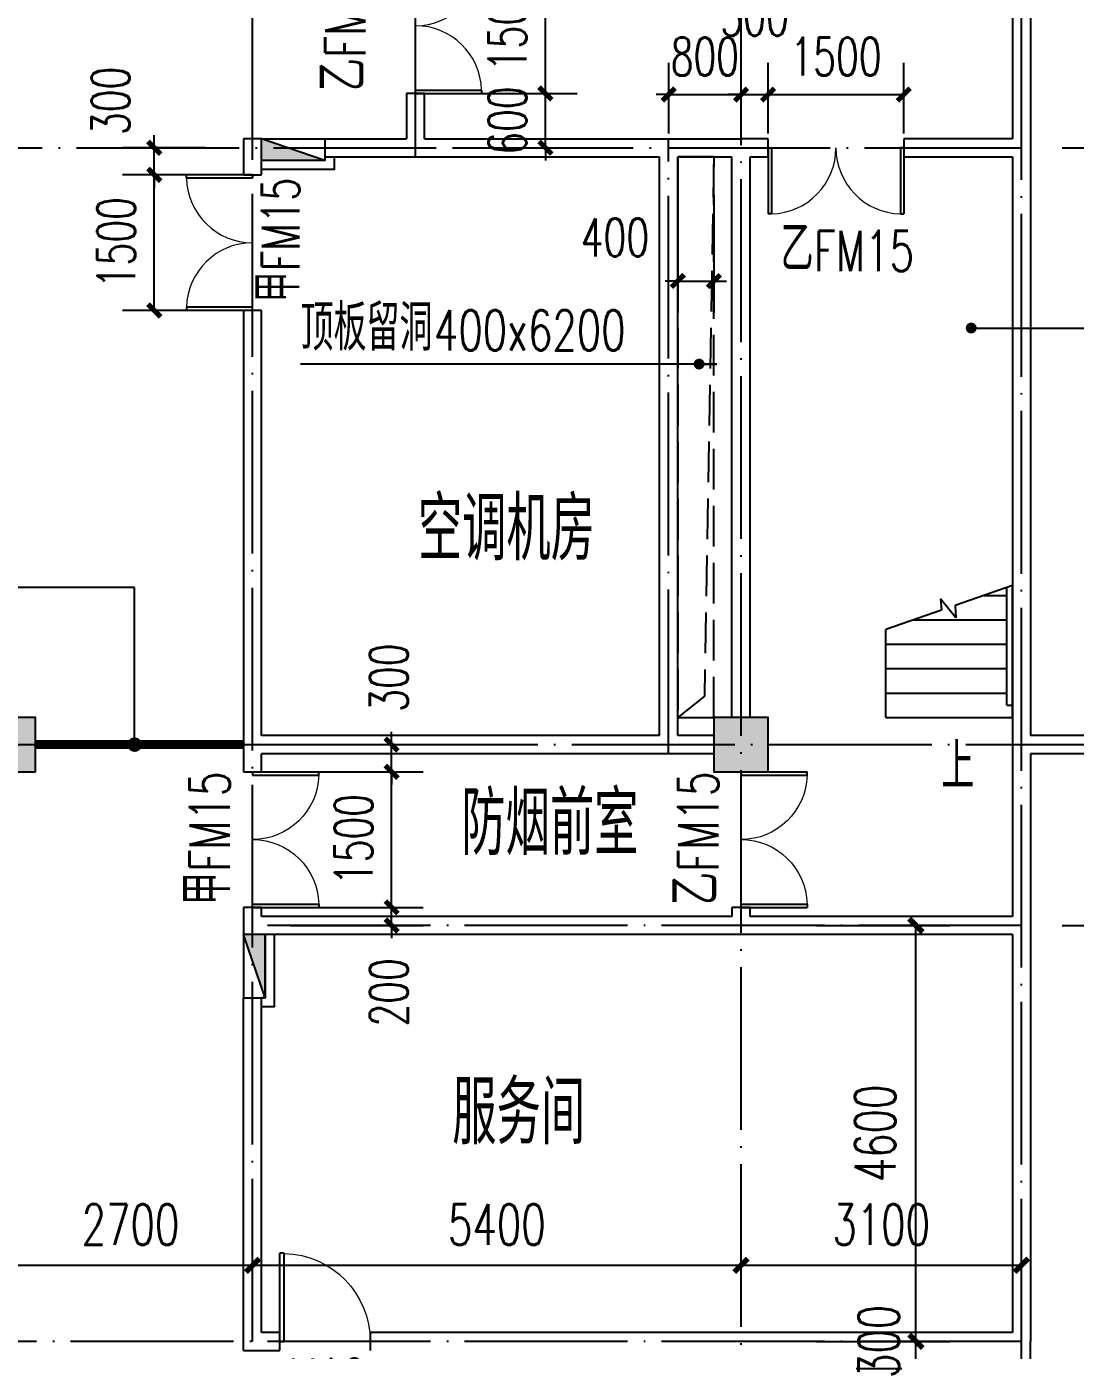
# Model space of a CAD drawing. Extents: x 246015 to 608740, y -108003 to 88400.
# Drawn here: x 446454 to 458052, y -18161 to -3520 of the extents above; entities that cross this region are included whole.
import ezdxf

# ---------------------------------------------------------------- set-up
doc = ezdxf.new("R2010")
doc.units = 0
doc.header["$LTSCALE"] = 3000
doc.header["$MEASUREMENT"] = 0
doc.header["$PDMODE"] = 1
doc.linetypes.add('DASH', pattern=[0.35, 0.25, -0.1])
doc.linetypes.add('DOTE', pattern=[2.42, 2, -0.2, 0.02, -0.2])
doc.layers.get('0').update_dxf_attribs({"linetype": 'CONTINUOUS'})
doc.layers.get('DEFPOINTS').update_dxf_attribs({"linetype": 'CONTINUOUS'})
for name, color, linetype in [('column', 9, 'CONTINUOUS'), ('DIM_LEAD', 3, 'CONTINUOUS'), ('DIM_SYMB', 3, 'CONTINUOUS'), ('dote', 1, 'DOTE'), ('PUB_DIM', 3, 'CONTINUOUS'), ('PUB_HATCH', 8, 'CONTINUOUS'), ('PUB_TEXT', 7, 'CONTINUOUS'), ('stair', 2, 'CONTINUOUS'), ('WALL', 9, 'CONTINUOUS'), ('WALL-1', 31, 'CONTINUOUS'), ('WINDOW', 4, 'CONTINUOUS'), ('WINDOW_TEXT', 7, 'CONTINUOUS'), ('楼板洞口', 4, 'CONTINUOUS'), ('消火栓', 6, 'CONTINUOUS'), ('防火卷帘', 4, 'DASH')]:
    doc.layers.add(name, color=color, linetype=linetype)
doc.styles.add('_TCH_DIM', font='SIMPLEX', dxfattribs={"bigfont": 'GBCBIG'})
doc.styles.add('_TCH_WINDOW', font='SIMPLEX', dxfattribs={"bigfont": 'GBCBIG'})
doc.styles.add('DIM_FONT', font='simplex.shx', dxfattribs={"width": 0.7, "bigfont": 'hztxt.shx'})
doc.dimstyles.new('DIMN140', dxfattribs={"dimscale": 1.4, "dimtxt": 300, "dimasz": 100, "dimexe": 250, "dimexo": 300, "dimgap": 150, "dimtad": 1, "dimdec": 0, "dimzin": 0, "dimdsep": 46, "dimtxsty": 'DIM_FONT', "dimblk": 'ARCHTICK', "dimcen": 0.09, "dimclrt": 7, "dimazin": 2, "dimtfac": 1, "dimtdec": 0, "dimtix": 1, "dimtmove": 2, "dimatfit": 3, "dimfxl": 0, "dimtolj": 1, "dimtzin": 0, "dimarcsym": 0})
doc.dimstyles.new('DIMN150', dxfattribs={"dimscale": 1.5, "dimtxt": 300, "dimasz": 100, "dimexe": 250, "dimexo": 300, "dimgap": 150, "dimtad": 1, "dimdec": 0, "dimzin": 0, "dimdsep": 46, "dimtxsty": 'DIM_FONT', "dimblk": 'ARCHTICK', "dimcen": 0.09, "dimclrt": 7, "dimazin": 2, "dimtfac": 1, "dimtdec": 0, "dimtix": 1, "dimtmove": 2, "dimatfit": 3, "dimfxl": 0, "dimtolj": 1, "dimtzin": 0, "dimarcsym": 0})

# ---------------------------------------------------------------- blocks, each defined once
blk = doc.blocks.new('_ARCHTICK')
at = {"color": 0, "linetype": 'ByBlock', "const_width": 0.4}
blk.add_lwpolyline([(-0.5, -0.5), (0.5, 0.5)], dxfattribs=at)
blk = doc.blocks.new('*D390')
at = {"layer": 'DEFPOINTS', "color": 0}
for p in [(453654, -4961), (454054, -4961), (454054, -6335)]:
    blk.add_point(p, dxfattribs=at)
at = {"layer": 'PUB_DIM', "color": 0, "lineweight": -2}
for p, q in [((453654, -5381), (453654, -6685)), ((454054, -5381), (454054, -6685)), ((453654, -6335), (453514, -6335)), ((453654, -6335), (454054, -6335)), ((454054, -6335), (454194, -6335))]:
    blk.add_line(p, q, dxfattribs=at)
at = {"layer": 'PUB_DIM', "color": 0, "lineweight": -2, "xscale": 140, "yscale": 140, "zscale": 140}
blk.add_blockref('_ARCHTICK', (453654, -6335), dxfattribs=at)
at = {"layer": 'PUB_DIM', "color": 0, "lineweight": -2, "xscale": 140, "yscale": 140, "zscale": 140, "rotation": 180}
blk.add_blockref('_ARCHTICK', (454054, -6335), dxfattribs=at)
at = {"layer": 'PUB_DIM', "color": 7, "insert": (452960, -5852), "char_height": 420, "attachment_point": 5, "style": 'DIM_FONT'}
blk.add_mtext('\\A1;400', dxfattribs=at)
blk = doc.blocks.new('*D391')
at = {"layer": 'DEFPOINTS', "color": 0}
for p in [(454354, -4273), (453554, -5124), (454354, -5124)]:
    blk.add_point(p, dxfattribs=at)
at = {"layer": 'PUB_DIM', "color": 0, "lineweight": -2}
for p, q in [((453554, -4704), (453554, -3923)), ((454354, -4704), (454354, -3923)), ((453554, -4273), (453414, -4273)), ((453554, -4273), (454354, -4273)), ((454354, -4273), (454494, -4273))]:
    blk.add_line(p, q, dxfattribs=at)
at = {"layer": 'PUB_DIM', "color": 0, "lineweight": -2, "xscale": 140, "yscale": 140, "zscale": 140}
blk.add_blockref('_ARCHTICK', (453554, -4273), dxfattribs=at)
at = {"layer": 'PUB_DIM', "color": 0, "lineweight": -2, "xscale": 140, "yscale": 140, "zscale": 140, "rotation": 180}
blk.add_blockref('_ARCHTICK', (454354, -4273), dxfattribs=at)
at = {"layer": 'PUB_DIM', "color": 7, "insert": (453954, -3853), "char_height": 420, "attachment_point": 5, "style": 'DIM_FONT'}
blk.add_mtext('\\A1;800', dxfattribs=at)
blk = doc.blocks.new('*D392')
at = {"layer": 'DEFPOINTS', "color": 0}
for p in [(454654, -4273), (454354, -5124), (454654, -5124)]:
    blk.add_point(p, dxfattribs=at)
at = {"layer": 'PUB_DIM', "color": 0, "lineweight": -2}
for p, q in [((454354, -4704), (454354, -3923)), ((454654, -4704), (454654, -3923)), ((454354, -4273), (454214, -4273)), ((454354, -4273), (454654, -4273)), ((454654, -4273), (454794, -4273))]:
    blk.add_line(p, q, dxfattribs=at)
at = {"layer": 'PUB_DIM', "color": 0, "lineweight": -2, "xscale": 140, "yscale": 140, "zscale": 140}
blk.add_blockref('_ARCHTICK', (454354, -4273), dxfattribs=at)
at = {"layer": 'PUB_DIM', "color": 0, "lineweight": -2, "xscale": 140, "yscale": 140, "zscale": 140, "rotation": 180}
blk.add_blockref('_ARCHTICK', (454654, -4273), dxfattribs=at)
at = {"layer": 'PUB_DIM', "color": 7, "insert": (454504, -3412), "char_height": 420, "attachment_point": 5, "style": 'DIM_FONT'}
blk.add_mtext('\\A1;300', dxfattribs=at)
blk = doc.blocks.new('*D393')
at = {"layer": 'DEFPOINTS', "color": 0}
for p in [(456154, -4273), (454654, -5124), (456154, -5124)]:
    blk.add_point(p, dxfattribs=at)
at = {"layer": 'PUB_DIM', "color": 0, "lineweight": -2}
for p, q in [((454654, -4704), (454654, -3923)), ((456154, -4704), (456154, -3923)), ((454654, -4273), (456154, -4273))]:
    blk.add_line(p, q, dxfattribs=at)
at = {"layer": 'PUB_DIM', "color": 0, "lineweight": -2, "xscale": 140, "yscale": 140, "zscale": 140, "rotation": 180}
blk.add_blockref('_ARCHTICK', (454654, -4273), dxfattribs=at)
at = {"layer": 'PUB_DIM', "color": 0, "lineweight": -2, "xscale": 140, "yscale": 140, "zscale": 140}
blk.add_blockref('_ARCHTICK', (456154, -4273), dxfattribs=at)
at = {"layer": 'PUB_DIM', "color": 7, "insert": (455404, -3853), "char_height": 420, "attachment_point": 5, "style": 'DIM_FONT'}
blk.add_mtext('\\A1;1500', dxfattribs=at)
blk = doc.blocks.new('*D586')
at = {"layer": 'DEFPOINTS', "color": 0}
for p in [(457454, -11461), (459082, -11461), (457454, -13461)]:
    blk.add_point(p, dxfattribs=at)
at = {"layer": 'PUB_DIM', "color": 0, "lineweight": -2}
for p, q in [((457904, -11461), (459457, -11461)), ((459082, -13461), (459082, -11461)), ((457904, -13461), (459457, -13461))]:
    blk.add_line(p, q, dxfattribs=at)
at = {"layer": 'PUB_DIM', "color": 0, "lineweight": -2, "xscale": 150, "yscale": 150, "zscale": 150}
for p, rotation in [((459082, -11461), 90), ((459082, -13461), 270)]:
    blk.add_blockref('_ARCHTICK', p, dxfattribs=dict(at, rotation=rotation))
at = {"layer": 'PUB_DIM', "color": 7, "insert": (458632, -12461), "char_height": 450, "attachment_point": 5, "rotation": 90, "style": 'DIM_FONT'}
blk.add_mtext('\\A1;2000', dxfattribs=at)
blk = doc.blocks.new('*D587')
at = {"layer": 'DEFPOINTS', "color": 0}
for p in [(457454, -4861), (459082, -4861), (457454, -11461)]:
    blk.add_point(p, dxfattribs=at)
at = {"layer": 'PUB_DIM', "color": 0, "lineweight": -2}
for p, q in [((457904, -4861), (459457, -4861)), ((459082, -11461), (459082, -4861)), ((457904, -11461), (459457, -11461))]:
    blk.add_line(p, q, dxfattribs=at)
at = {"layer": 'PUB_DIM', "color": 0, "lineweight": -2, "xscale": 150, "yscale": 150, "zscale": 150}
for p, rotation in [((459082, -4861), 90), ((459082, -11461), 270)]:
    blk.add_blockref('_ARCHTICK', p, dxfattribs=dict(at, rotation=rotation))
at = {"layer": 'PUB_DIM', "color": 7, "insert": (458632, -8161), "char_height": 450, "attachment_point": 5, "rotation": 90, "style": 'DIM_FONT'}
blk.add_mtext('\\A1;6600', dxfattribs=at)
blk = doc.blocks.new('*D588')
at = {"layer": 'DEFPOINTS', "color": 0}
for p in [(457454, -2461), (459082, -2461), (457454, -4861)]:
    blk.add_point(p, dxfattribs=at)
at = {"layer": 'PUB_DIM', "color": 0, "lineweight": -2}
for p, q in [((457904, -2461), (459457, -2461)), ((459082, -4861), (459082, -2461)), ((457904, -4861), (459457, -4861))]:
    blk.add_line(p, q, dxfattribs=at)
at = {"layer": 'PUB_DIM', "color": 0, "lineweight": -2, "xscale": 150, "yscale": 150, "zscale": 150}
for p, rotation in [((459082, -2461), 90), ((459082, -4861), 270)]:
    blk.add_blockref('_ARCHTICK', p, dxfattribs=dict(at, rotation=rotation))
at = {"layer": 'PUB_DIM', "color": 7, "insert": (458632, -3661), "char_height": 450, "attachment_point": 5, "rotation": 90, "style": 'DIM_FONT'}
blk.add_mtext('\\A1;2400', dxfattribs=at)
blk = doc.blocks.new('*D626')
at = {"layer": 'DEFPOINTS', "color": 0}
for p in [(447867, -5161), (448854, -5161), (448854, -6661)]:
    blk.add_point(p, dxfattribs=at)
at = {"layer": 'PUB_DIM', "color": 0, "lineweight": -2}
for p, q in [((448434, -5161), (447517, -5161)), ((447867, -6661), (447867, -5161)), ((448434, -6661), (447517, -6661))]:
    blk.add_line(p, q, dxfattribs=at)
at = {"layer": 'PUB_DIM', "color": 0, "lineweight": -2, "xscale": 140, "yscale": 140, "zscale": 140}
for p, rotation in [((447867, -5161), 90), ((447867, -6661), 270)]:
    blk.add_blockref('_ARCHTICK', p, dxfattribs=dict(at, rotation=rotation))
at = {"layer": 'PUB_DIM', "color": 7, "insert": (447447, -5911), "char_height": 420, "attachment_point": 5, "rotation": 90, "style": 'DIM_FONT'}
blk.add_mtext('\\A1;1500', dxfattribs=at)
blk = doc.blocks.new('*D627')
at = {"layer": 'DEFPOINTS', "color": 0}
for p in [(447867, -4861), (448854, -4861), (448854, -5161)]:
    blk.add_point(p, dxfattribs=at)
at = {"layer": 'PUB_DIM', "color": 0, "lineweight": -2}
for p, q in [((447867, -4861), (447867, -4721)), ((448434, -4861), (447517, -4861)), ((447867, -5161), (447867, -4861)), ((448434, -5161), (447517, -5161)), ((447867, -5161), (447867, -5301))]:
    blk.add_line(p, q, dxfattribs=at)
at = {"layer": 'PUB_DIM', "color": 0, "lineweight": -2, "xscale": 140, "yscale": 140, "zscale": 140}
for p, rotation in [((447867, -4861), 270), ((447867, -5161), 90)]:
    blk.add_blockref('_ARCHTICK', p, dxfattribs=dict(at, rotation=rotation))
at = {"layer": 'PUB_DIM', "color": 7, "insert": (447384, -4343), "char_height": 420, "attachment_point": 5, "rotation": 90, "style": 'DIM_FONT'}
blk.add_mtext('\\A1;300', dxfattribs=at)
blk = doc.blocks.new('*D629')
at = {"layer": 'DEFPOINTS', "color": 0}
for p in [(450754, -2761), (452191, -2761), (450754, -4261)]:
    blk.add_point(p, dxfattribs=at)
at = {"layer": 'PUB_DIM', "color": 0, "lineweight": -2}
for p, q in [((451174, -2761), (452541, -2761)), ((452191, -4261), (452191, -2761)), ((451174, -4261), (452541, -4261))]:
    blk.add_line(p, q, dxfattribs=at)
at = {"layer": 'PUB_DIM', "color": 0, "lineweight": -2, "xscale": 140, "yscale": 140, "zscale": 140}
for p, rotation in [((452191, -2761), 90), ((452191, -4261), 270)]:
    blk.add_blockref('_ARCHTICK', p, dxfattribs=dict(at, rotation=rotation))
at = {"layer": 'PUB_DIM', "color": 7, "insert": (451771, -3511), "char_height": 420, "attachment_point": 5, "rotation": 90, "style": 'DIM_FONT'}
blk.add_mtext('\\A1;1500', dxfattribs=at)
blk = doc.blocks.new('*D630')
at = {"layer": 'DEFPOINTS', "color": 0}
for p in [(450754, -4261), (452191, -4261), (450754, -4861)]:
    blk.add_point(p, dxfattribs=at)
at = {"layer": 'PUB_DIM', "color": 0, "lineweight": -2}
for p, q in [((452191, -4261), (452191, -4121)), ((451174, -4261), (452541, -4261)), ((452191, -4861), (452191, -4261)), ((451174, -4861), (452541, -4861)), ((452191, -4861), (452191, -5001))]:
    blk.add_line(p, q, dxfattribs=at)
at = {"layer": 'PUB_DIM', "color": 0, "lineweight": -2, "xscale": 140, "yscale": 140, "zscale": 140}
for p, rotation in [((452191, -4261), 270), ((452191, -4861), 90)]:
    blk.add_blockref('_ARCHTICK', p, dxfattribs=dict(at, rotation=rotation))
at = {"layer": 'PUB_DIM', "color": 7, "insert": (451771, -4561), "char_height": 420, "attachment_point": 5, "rotation": 90, "style": 'DIM_FONT'}
blk.add_mtext('\\A1;600', dxfattribs=at)
blk = doc.blocks.new('*D631')
at = {"layer": 'DEFPOINTS', "color": 0}
for p in [(448954, -13261), (450491, -13261), (448954, -13461)]:
    blk.add_point(p, dxfattribs=at)
at = {"layer": 'PUB_DIM', "color": 0, "lineweight": -2}
for p, q in [((450491, -13261), (450491, -13121)), ((449374, -13261), (450841, -13261)), ((450491, -13461), (450491, -13261)), ((449374, -13461), (450841, -13461)), ((450491, -13461), (450491, -13601))]:
    blk.add_line(p, q, dxfattribs=at)
at = {"layer": 'PUB_DIM', "color": 0, "lineweight": -2, "xscale": 140, "yscale": 140, "zscale": 140}
for p, rotation in [((450491, -13261), 270), ((450491, -13461), 90)]:
    blk.add_blockref('_ARCHTICK', p, dxfattribs=dict(at, rotation=rotation))
at = {"layer": 'PUB_DIM', "color": 7, "insert": (450460, -14201), "char_height": 420, "attachment_point": 5, "rotation": 90, "style": 'DIM_FONT'}
blk.add_mtext('\\A1;200', dxfattribs=at)
blk = doc.blocks.new('*D632')
at = {"layer": 'DEFPOINTS', "color": 0}
for p in [(448954, -11761), (450491, -11761), (448954, -13261)]:
    blk.add_point(p, dxfattribs=at)
at = {"layer": 'PUB_DIM', "color": 0, "lineweight": -2}
for p, q in [((449374, -11761), (450841, -11761)), ((450491, -13261), (450491, -11761)), ((449374, -13261), (450841, -13261))]:
    blk.add_line(p, q, dxfattribs=at)
at = {"layer": 'PUB_DIM', "color": 0, "lineweight": -2, "xscale": 140, "yscale": 140, "zscale": 140}
for p, rotation in [((450491, -11761), 90), ((450491, -13261), 270)]:
    blk.add_blockref('_ARCHTICK', p, dxfattribs=dict(at, rotation=rotation))
at = {"layer": 'PUB_DIM', "color": 7, "insert": (450071, -12511), "char_height": 420, "attachment_point": 5, "rotation": 90, "style": 'DIM_FONT'}
blk.add_mtext('\\A1;1500', dxfattribs=at)
blk = doc.blocks.new('*D633')
at = {"layer": 'DEFPOINTS', "color": 0}
for p in [(448954, -11461), (450491, -11461), (448954, -11761)]:
    blk.add_point(p, dxfattribs=at)
at = {"layer": 'PUB_DIM', "color": 0, "lineweight": -2}
for p, q in [((450491, -11461), (450491, -11321)), ((449374, -11461), (450841, -11461)), ((450491, -11761), (450491, -11461)), ((449374, -11761), (450841, -11761)), ((450491, -11761), (450491, -11901))]:
    blk.add_line(p, q, dxfattribs=at)
at = {"layer": 'PUB_DIM', "color": 0, "lineweight": -2, "xscale": 140, "yscale": 140, "zscale": 140}
for p, rotation in [((450491, -11461), 270), ((450491, -11761), 90)]:
    blk.add_blockref('_ARCHTICK', p, dxfattribs=dict(at, rotation=rotation))
at = {"layer": 'PUB_DIM', "color": 7, "insert": (450460, -10721), "char_height": 420, "attachment_point": 5, "rotation": 90, "style": 'DIM_FONT'}
blk.add_mtext('\\A1;300', dxfattribs=at)
blk = doc.blocks.new('*D709')
at = {"layer": 'DEFPOINTS', "color": 0}
for p in [(454737, -18061), (456288, -18061), (454737, -18361)]:
    blk.add_point(p, dxfattribs=at)
at = {"layer": 'PUB_DIM', "color": 0, "lineweight": -2}
for p, q in [((456288, -18061), (456288, -17911)), ((455187, -18061), (456663, -18061)), ((456288, -18361), (456288, -18061)), ((455187, -18361), (456663, -18361)), ((456288, -18361), (456288, -18511))]:
    blk.add_line(p, q, dxfattribs=at)
at = {"layer": 'PUB_DIM', "color": 0, "lineweight": -2, "xscale": 150, "yscale": 150, "zscale": 150}
for p, rotation in [((456288, -18061), 270), ((456288, -18361), 90)]:
    blk.add_blockref('_ARCHTICK', p, dxfattribs=dict(at, rotation=rotation))
at = {"layer": 'PUB_DIM', "color": 7, "insert": (455876, -18061), "char_height": 450, "attachment_point": 5, "rotation": 90, "style": 'DIM_FONT'}
blk.add_mtext('\\A1;300', dxfattribs=at)
blk = doc.blocks.new('*D710')
at = {"layer": 'DEFPOINTS', "color": 0}
for p in [(454737, -13461), (456288, -13461), (454737, -18061)]:
    blk.add_point(p, dxfattribs=at)
at = {"layer": 'PUB_DIM', "color": 0, "lineweight": -2}
for p, q in [((455187, -13461), (456663, -13461)), ((456288, -18061), (456288, -13461)), ((455187, -18061), (456663, -18061))]:
    blk.add_line(p, q, dxfattribs=at)
at = {"layer": 'PUB_DIM', "color": 0, "lineweight": -2, "xscale": 150, "yscale": 150, "zscale": 150}
for p, rotation in [((456288, -13461), 90), ((456288, -18061), 270)]:
    blk.add_blockref('_ARCHTICK', p, dxfattribs=dict(at, rotation=rotation))
at = {"layer": 'PUB_DIM', "color": 7, "insert": (455838, -15761), "char_height": 450, "attachment_point": 5, "rotation": 90, "style": 'DIM_FONT'}
blk.add_mtext('\\A1;4600', dxfattribs=at)
blk = doc.blocks.new('*D736')
at = {"layer": 'DEFPOINTS', "color": 0}
for p in [(457454, -17219), (454354, -18077), (457454, -18077)]:
    blk.add_point(p, dxfattribs=at)
at = {"layer": 'PUB_DIM', "color": 0, "lineweight": -2}
for p, q in [((454354, -17627), (454354, -16844)), ((457454, -17627), (457454, -16844)), ((454354, -17219), (457454, -17219))]:
    blk.add_line(p, q, dxfattribs=at)
at = {"layer": 'PUB_DIM', "color": 0, "lineweight": -2, "xscale": 150, "yscale": 150, "zscale": 150, "rotation": 180}
blk.add_blockref('_ARCHTICK', (454354, -17219), dxfattribs=at)
at = {"layer": 'PUB_DIM', "color": 0, "lineweight": -2, "xscale": 150, "yscale": 150, "zscale": 150}
blk.add_blockref('_ARCHTICK', (457454, -17219), dxfattribs=at)
at = {"layer": 'PUB_DIM', "color": 7, "insert": (455904, -16769), "char_height": 450, "attachment_point": 5, "style": 'DIM_FONT'}
blk.add_mtext('\\A1;3100', dxfattribs=at)
blk = doc.blocks.new('*D737')
at = {"layer": 'DEFPOINTS', "color": 0}
for p in [(454354, -17219), (448954, -18077), (454354, -18077)]:
    blk.add_point(p, dxfattribs=at)
at = {"layer": 'PUB_DIM', "color": 0, "lineweight": -2}
for p, q in [((448954, -17627), (448954, -16844)), ((454354, -17627), (454354, -16844)), ((448954, -17219), (454354, -17219))]:
    blk.add_line(p, q, dxfattribs=at)
at = {"layer": 'PUB_DIM', "color": 0, "lineweight": -2, "xscale": 150, "yscale": 150, "zscale": 150, "rotation": 180}
blk.add_blockref('_ARCHTICK', (448954, -17219), dxfattribs=at)
at = {"layer": 'PUB_DIM', "color": 0, "lineweight": -2, "xscale": 150, "yscale": 150, "zscale": 150}
blk.add_blockref('_ARCHTICK', (454354, -17219), dxfattribs=at)
at = {"layer": 'PUB_DIM', "color": 7, "insert": (451654, -16769), "char_height": 450, "attachment_point": 5, "style": 'DIM_FONT'}
blk.add_mtext('\\A1;5400', dxfattribs=at)
blk = doc.blocks.new('*D738')
at = {"layer": 'DEFPOINTS', "color": 0}
for p in [(448954, -17219), (446254, -18077), (448954, -18077)]:
    blk.add_point(p, dxfattribs=at)
at = {"layer": 'PUB_DIM', "color": 0, "lineweight": -2}
for p, q in [((446254, -17627), (446254, -16844)), ((448954, -17627), (448954, -16844)), ((446254, -17219), (448954, -17219))]:
    blk.add_line(p, q, dxfattribs=at)
at = {"layer": 'PUB_DIM', "color": 0, "lineweight": -2, "xscale": 150, "yscale": 150, "zscale": 150, "rotation": 180}
blk.add_blockref('_ARCHTICK', (446254, -17219), dxfattribs=at)
at = {"layer": 'PUB_DIM', "color": 0, "lineweight": -2, "xscale": 150, "yscale": 150, "zscale": 150}
blk.add_blockref('_ARCHTICK', (448954, -17219), dxfattribs=at)
at = {"layer": 'PUB_DIM', "color": 7, "insert": (447604, -16769), "char_height": 450, "attachment_point": 5, "style": 'DIM_FONT'}
blk.add_mtext('\\A1;2700', dxfattribs=at)
blk = doc.blocks.new('_FZH')
blk.add_lwpolyline([(-0.5, -0.5), (0.5, -0.5), (0.5, 0.5), (-0.5, 0.5)], close=True)
at = {"layer": 'PUB_HATCH'}
blk.add_solid([(-0.5, -0.5), (0.5, -0.5), (-0.5, 0.5), (0.5, 0.5)], dxfattribs=at)
blk = doc.blocks.new('$DorLib2D$00000002')
for p, q in [((-0.5, 0), (-0.5, 0.4875)), ((-0.475, 0.4875), (-0.5, 0.4875)), ((-0.475, 0), (-0.475, 0.4875)), ((0.475, 0), (0.475, 0.4875)), ((0.475, 0.4875), (0.5, 0.4875)), ((0.5, 0), (0.5, 0.4875)), ((-0.5, 0), (-0.475, 0)), ((0.5, 0), (0.475, 0))]:
    blk.add_line(p, q)
at = {"lineweight": 13}
for centre, start, end in [((-0.4875, 0), 0, 88.53072), ((0.4875, 0), 91.46928, 180)]:
    blk.add_arc(centre, 0.4875, start, end, dxfattribs=at)
blk = doc.blocks.new('$DorLib2D$00000001')
for p, q in [((0.45, 0.975), (0.5, 0.975)), ((0.45, 0), (0.45, 0.975)), ((0.5, 0), (0.5, 0.975)), ((0.5, 0), (0.45, 0))]:
    blk.add_line(p, q)
at = {"lineweight": 13}
blk.add_arc((0.475, 0), 0.975, 91.4693, 180, dxfattribs=at)
blk = doc.blocks.new('$TwtSys$00000434')
for p, q in [((-0.5, 0.5), (-0.5, -0.5)), ((-0.5, -0.5), (0.5, 0.5)), ((0.5, 0.5), (-0.5, 0.5)), ((0.5, -0.5), (0.5, 0.5)), ((-0.5, -0.5), (0.5, -0.5))]:
    blk.add_line(p, q)
blk.add_solid([(0.5, -0.5), (0.5, 0.5), (-0.5, -0.5)])

msp = doc.modelspace()

# ---------------------------------------------------------------- linework, layer by layer
at = {"layer": 'DIM_LEAD'}
for p, q in [((456899.1, -6854.8), (457881.3, -6854.8)), ((457881.3, -6854.8), (462754.8, -6854.8)), ((454087.2, -7253.6), (449484.2, -7253.6)), ((453890.7, -7253.6), (454087.2, -7253.6)), ((447649.5, -9722.2), (443060.4, -9722.2)), ((447649.5, -11461.4), (447649.5, -9722.2))]:
    msp.add_line(p, q, dxfattribs=at)
for points, const_width in [([(456869.1, -6854.8, 1), (456929.1, -6854.8, 1)], 60), ([(453860.7, -7253.6, 1), (453920.7, -7253.6, 1)], 60), ([(447649.5, -11501.4, 1), (447649.5, -11421.4, 1)], 80)]:
    msp.add_lwpolyline(points, format="xyb", close=True, dxfattribs=dict(at, const_width=const_width))
at = {"layer": 'DIM_SYMB'}
msp.add_lwpolyline([(456724.3, -11275.3, 0, 0, 0), (456724.3, -10510.3, 120, 0, 0), (456724.3, -10060.3, 0, 0, 0)], format="xyseb", dxfattribs=at)
at = {"layer": 'dote', "ltscale": 0.3}
for p, q in [((454353.9, -81061.4), (454353.9, 53538.6)), ((448953.9, -18061.4), (448953.9, 6638.6)), ((450753.9, -4961.4), (450753.9, -2461.4)), ((457453.9, -20461.4), (457453.9, -2461.4)), ((453553.9, -11547.2), (453553.9, -4761.4)), ((372953.9, -4861.4), (457453.9, -4861.4)), ((295667.9, -11461.4), (554353.9, -11461.4)), ((457453.9, -13461.4), (448953.9, -13461.4)), ((457453.9, -18061.4), (373053.9, -18061.4))]:
    msp.add_line(p, q, dxfattribs=at)
at = {"layer": 'stair'}
for p, q in [((457353.9, -9703.4), (456719.9, -9923.5)), ((457293.9, -11026.4), (457293.9, -9724.2)), ((457353.9, -11026.4), (457353.9, -9703.4)), ((457353.9, -11026.4), (457353.9, -9703.4)), ((456729.6, -10058.1), (456559.8, -9849.5)), ((456559.8, -9849.5), (456569, -9975.8)), ((456719.9, -9923.5), (456729.6, -10058.1)), ((457042.8, -9811.4), (457293.9, -9811.4)), ((456569, -9975.8), (455953.9, -10189.4)), ((456265, -10081.4), (457293.9, -10081.4)), ((455953.9, -11161.4), (455953.9, -10189.4)), ((455953.9, -10351.4), (457293.9, -10351.4)), ((455953.9, -10621.4), (457293.9, -10621.4)), ((455953.9, -10891.4), (457293.9, -10891.4)), ((457293.9, -11026.4), (457353.9, -11026.4)), ((457353.9, -11161.4), (457353.9, -11026.4)), ((455953.9, -11161.4), (457353.9, -11161.4))]:
    msp.add_line(p, q, dxfattribs=at)
at = {"layer": 'WALL'}
for p, q in [((457553.9, -2361.4), (457553.9, -4861.4)), ((457353.9, -2561.4), (457353.9, -4761.4)), ((450853.9, -4261.4), (450653.9, -4261.4)), ((450653.9, -4261.4), (450653.9, -4761.4)), ((450853.9, -4761.4), (450853.9, -4261.4)), ((448853.9, -4761.4), (448853.9, -5161.4)), ((449053.9, -4761.4), (448853.9, -4761.4)), ((449053.9, -5161.4), (449053.9, -4761.4)), ((449753.9, -4761.4), (450653.9, -4761.4)), ((449753.9, -4761.4), (449753.9, -4961.4)), ((450853.9, -4761.4), (453553.9, -4761.4)), ((453553.9, -4761.4), (454353.9, -4761.4)), ((454653.9, -4761.4), (454353.9, -4761.4)), ((454653.9, -4961.4), (454653.9, -4761.4)), ((457353.9, -4761.4), (456153.9, -4761.4)), ((456153.9, -4761.4), (456153.9, -4961.4)), ((449753.9, -4961.4), (450753.9, -4961.4)), ((450753.9, -4961.4), (453453.9, -4961.4)), ((453453.9, -11361.4), (453453.9, -4961.4)), ((453653.9, -11361.4), (453653.9, -4961.4)), ((453653.9, -4961.4), (454253.9, -4961.4)), ((454253.9, -11161.4), (454253.9, -4961.4)), ((454453.9, -11161.4), (454453.9, -4961.4)), ((454453.9, -4961.4), (454653.9, -4961.4)), ((456153.9, -4961.4), (457353.9, -4961.4)), ((457353.9, -4961.4), (457353.9, -11461.4)), ((457553.9, -4861.4), (457553.9, -11361.4)), ((448853.9, -5161.4), (449053.9, -5161.4)), ((449053.9, -6661.4), (448853.9, -6661.4)), ((448853.9, -6661.4), (448853.9, -11461.4)), ((449053.9, -11361.4), (449053.9, -6661.4)), ((453453.9, -11361.4), (449053.9, -11361.4)), ((454053.9, -11361.4), (453653.9, -11361.4)), ((463003.9, -11361.4), (457553.9, -11361.4)), ((448853.9, -11461.4), (448853.9, -11761.4)), ((449053.9, -11761.4), (449053.9, -11561.4)), ((453553.9, -11561.4), (449053.9, -11561.4)), ((454053.9, -11561.4), (453553.9, -11561.4)), ((457353.9, -11461.4), (457353.9, -13361.4)), ((463003.9, -11561.4), (457553.9, -11561.4)), ((457553.9, -11561.4), (457553.9, -13461.4)), ((448853.9, -11761.4), (449053.9, -11761.4)), ((449053.9, -13261.4), (448853.9, -13261.4)), ((448853.9, -13261.4), (448853.9, -13561.4)), ((449053.9, -13361.4), (449053.9, -13261.4)), ((454453.9, -13261.4), (454253.9, -13261.4)), ((454253.9, -13261.4), (454253.9, -13361.4)), ((454453.9, -13361.4), (454453.9, -13261.4)), ((454253.9, -13361.4), (449053.9, -13361.4)), ((457353.9, -13361.4), (454453.9, -13361.4)), ((457553.9, -13461.4), (457553.9, -18061.4)), ((454353.9, -13561.4), (448853.9, -13561.4)), ((457353.9, -13561.4), (454353.9, -13561.4)), ((457353.9, -13561.4), (457353.9, -17961.4)), ((448853.9, -18161.4), (448853.9, -14261.8)), ((448853.9, -14261.8), (449053.9, -14261.8)), ((449053.9, -17961.4), (449053.9, -14261.8)), ((449253.9, -17961.4), (449053.9, -17961.4)), ((449253.9, -18161.4), (449253.9, -17961.4)), ((457353.9, -17961.4), (450253.9, -17961.4)), ((450253.9, -17961.4), (450253.9, -18161.4)), ((457553.9, -18361.4), (457553.9, -18061.4)), ((448853.9, -18161.4), (449253.9, -18161.4))]:
    msp.add_line(p, q, dxfattribs=at)
at = {"layer": 'WALL-1'}
for points in [[(449753.9, -4961.4), (449753.9, -5001.4), (449053.9, -5001.4)], [(449853.9, -4961.4), (449853.9, -5101.4), (449053.9, -5101.4)], [(449093.9, -13561.8), (449093.9, -14261.8), (449053.9, -14261.8)], [(449193.9, -13561.8), (449193.9, -14361.8), (449053.9, -14361.8)]]:
    msp.add_lwpolyline(points, dxfattribs=at)
at = {"layer": '楼板洞口', "linetype": 'DASH', "ltscale": 0.6}
for points in [[(454053.9, -11161.4), (454053.9, -4961.4), (453653.9, -4961.4), (453653.9, -11161.4), (454053.9, -11161.4)], [(454053.9, -4961.4), (453950.4, -10926.5), (453653.9, -11161.4)]]:
    msp.add_lwpolyline(points, dxfattribs=at)
at = {"layer": '防火卷帘', "ltscale": 0.6, "const_width": 100}
msp.add_lwpolyline([(448853.9, -11461.4), (446553.9, -11461.4)], dxfattribs=at)

# ---------------------------------------------------------------- block references
at = {"layer": 'column', "xscale": 600, "yscale": 600, "zscale": 600, "rotation": 90}
for p in [(446253.9, -11461.4), (454353.9, -11461.4)]:
    msp.add_blockref('_FZH', p, dxfattribs=at)
at = {"layer": 'WINDOW', "xscale": 1500, "zscale": 1500}
for p, yscale, rotation in [((450753.9, -3511.4), 1500, 270), ((448953.9, -5911.4), 1500, 89.99999999758259), ((448953.9, -12511.4), -1500, 89.99999999782388), ((454353.9, -12511.4), -1500, 90.00000000002169)]:
    msp.add_blockref('$DorLib2D$00000002', p, dxfattribs=dict(at, yscale=yscale, rotation=rotation))
at = {"layer": 'WINDOW', "xscale": -1500, "yscale": -1500, "zscale": -1500}
msp.add_blockref('$DorLib2D$00000002', (455403.9, -4861.4), dxfattribs=at)
at = {"layer": 'WINDOW'}
ref = msp.add_blockref('$DorLib2D$00000001', (449753.9, -18061.4), dxfattribs=dict(at, xscale=1000, yscale=-1000, zscale=1000, rotation=179.9999999986476))
ref.add_attrib('A', 'M10', (449348.9, -18697), dxfattribs={"layer": 'WINDOW_TEXT', "height": 446.25, "rotation": 360, "style": '_TCH_WINDOW', "width": 0.705882})
at = {"layer": '消火栓', "yscale": 240, "zscale": 700}
for p, xscale, rotation in [((449403.9, -4881.4), -700, 4.147200271736233e-09), ((448973.9, -13911.8), 700, 89.99999999758282)]:
    msp.add_blockref('$TwtSys$00000434', p, dxfattribs=dict(at, xscale=xscale, rotation=rotation))

# ---------------------------------------------------------------- texts
at = {"layer": 'PUB_TEXT', "style": '_TCH_DIM'}
for s, height, p in [('顶板留洞', 506.38, (449484.2, -7103.6)), ('上', 506.4, (456567.9, -11950.3))]:
    msp.add_text(s, height=height, dxfattribs=at).set_placement(p)
at = {"layer": 'PUB_TEXT'}
for s, height, style, width, p in [('400x6200', 446.25, '_TCH_DIM', 0.705882, (450958.6, -7103.6)), ('空调机房', 700, 'DIM_FONT', 0.7, (450780.3, -9425.1)), ('防烟前室', 700, 'DIM_FONT', 0.7, (451260.5, -12682.3)), ('服务间', 700, 'DIM_FONT', 0.7, (451161.2, -15880.2))]:
    msp.add_text(s, height=height, dxfattribs=dict(at, style=style, width=width)).set_placement(p)
at = {"layer": 'WINDOW_TEXT', "style": '_TCH_WINDOW', "width": 0.705882}
for height, p in [(446.25, (450203.9, -3867.1)), (416.5, (449471.1, -6226.4)), (446.25, (448703.9, -12867.1)), (446.25, (454103.9, -12867.1))]:
    msp.add_text('FM15', height=height, rotation=90, dxfattribs=at).set_placement(p)
at = {"layer": 'WINDOW_TEXT', "style": '_TCH_WINDOW'}
for s, height, p in [('乙', 506.4, (450203.9, -4235.7)), ('甲', 472.6, (449471.1, -6570.5)), ('甲', 506.4, (448703.9, -13235.7)), ('乙', 506.4, (454103.9, -13235.7))]:
    msp.add_text(s, height=height, rotation=90, dxfattribs=at).set_placement(p)
msp.add_text('乙', height=506.4, dxfattribs=at).set_placement((454790.8, -6225.9))
at = {"layer": 'WINDOW_TEXT', "style": '_TCH_WINDOW', "width": 0.705882}
msp.add_text('FM15', height=446.25, dxfattribs=at).set_placement((455159.4, -6225.9))

# ---------------------------------------------------------------- dimensions: what is measured, and where the dimension line sits
at = {"layer": 'PUB_DIM'}
for p1, p2, distance, dimstyle, picture, middle in [((457453.9, -4861.4), (457453.9, -2461.4), -1627.6, 'DIMN150', '*D588', (458631.5, -3661.4)), ((450753.9, -4261.4), (450753.9, -2761.4), -1437.1, 'DIMN140', '*D629', (451770.9, -3511.4)), ((453553.9, -5124.3), (454353.9, -5124.3), 851.1, 'DIMN140', '*D391', (453953.9, -3853.1)), ((454653.9, -5124.3), (456153.9, -5124.3), 851.1, 'DIMN140', '*D393', (455403.9, -3853.1)), ((450753.9, -4861.4), (450753.9, -4261.4), -1437.1, 'DIMN140', '*D630', (451770.9, -4561.4)), ((457453.9, -11461.4), (457453.9, -4861.4), -1627.6, 'DIMN150', '*D587', (458631.5, -8161.4)), ((448853.9, -6661.4), (448853.9, -5161.4), 986.6, 'DIMN140', '*D626', (447447.3, -5911.4)), ((457453.9, -13461.4), (457453.9, -11461.4), -1627.6, 'DIMN150', '*D586', (458631.5, -12461.4)), ((448953.9, -13261.4), (448953.9, -11761.4), -1537.3, 'DIMN140', '*D632', (450071.1, -12511.4)), ((454737.1, -18061.4), (454737.1, -13461.4), -1551.2, 'DIMN150', '*D710', (455838.3, -15761.4)), ((446253.9, -18077), (448953.9, -18077), 857.8, 'DIMN150', '*D738', (447603.9, -16769.2)), ((448953.9, -18077), (454353.9, -18077), 857.8, 'DIMN150', '*D737', (451653.9, -16769.2)), ((454353.9, -18077), (457453.9, -18077), 857.8, 'DIMN150', '*D736', (455903.9, -16769.2))]:
    dim = msp.add_aligned_dim(p1=p1, p2=p2, distance=distance, dimstyle=dimstyle, dxfattribs=at)
    dim.commit()
    dim.dimension.update_dxf_attribs({"geometry": picture, "text_midpoint": middle})
for base, p1, p2, angle, dimstyle, picture, middle in [((454653.9, -4273.1), (454353.9, -5124.3), (454653.9, -5124.3), 0, 'DIMN140', '*D392', (454503.9, -3412.3)), ((447867.3, -4861.4), (448853.9, -5161.4), (448853.9, -4861.4), 90, 'DIMN140', '*D627', (447384.3, -4343.4)), ((454053.9, -6334.9), (453653.9, -4961.4), (454053.9, -4961.4), 0, 'DIMN140', '*D390', (452960.4, -5851.9)), ((450491.1, -11461.4), (448953.9, -11761.4), (448953.9, -11461.4), 90, 'DIMN140', '*D633', (450460, -10721.4)), ((450491.1, -13261.4), (448953.9, -13461.4), (448953.9, -13261.4), 90, 'DIMN140', '*D631', (450460, -14201.4)), ((456288.3, -18061.4), (454737.1, -18361.4), (454737.1, -18061.4), 90, 'DIMN150', '*D709', (455875.8, -18061.4))]:
    dim = msp.add_linear_dim(base=base, p1=p1, p2=p2, angle=angle, dimstyle=dimstyle, dxfattribs=at)
    dim.commit()
    dim.dimension.update_dxf_attribs({"geometry": picture, "text_midpoint": middle, "dimtype": 129})

doc.saveas('drawing.dxf')
